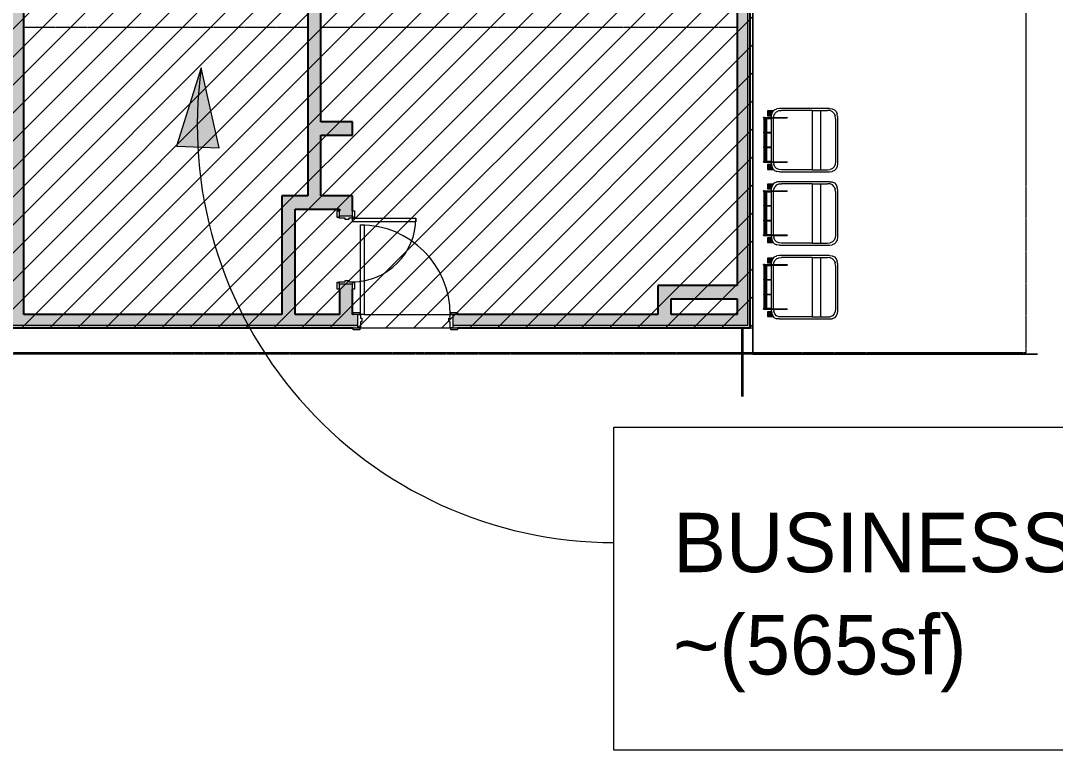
# Model space of a CAD drawing. Header units: inches. Extents: x -356 to 6227, y -17 to 1548.
# Drawn here: x 610.3 to 1002.3, y 855.2 to 1131.6 of the extents above; entities that cross this region are included whole.
import ezdxf

# ---------------------------------------------------------------- set-up
doc = ezdxf.new("R2010")
doc.units = ezdxf.units.IN
doc.header["$MEASUREMENT"] = 0
for name, pattern in [('Aligning Line 1_8_', [0.25, 0.125, -0.125]), ('Dash', [0.25, 0.125, -0.125]), ('Double Dash 3_8_', [1, 0.375, -0.125, 0.125, -0.125, 0.125, -0.125])]:
    doc.linetypes.add(name, pattern=pattern)
for name, color, linetype, lineweight in [('A-DETL-GENF-1', 8, 'Continuous', 9), ('A-DETL-HDLN', 90, 'Dash', 9), ('A-DETL-THIN', 151, 'Continuous', 9), ('A-DOOR', 31, 'Continuous', 9), ('A-DOOR-1', 31, 'Continuous', 13), ('A-DOOR-FRAM', 31, 'Continuous', 13), ('A-FLOR', 192, 'Continuous', 9), ('A-GENM', 5, 'Continuous', 9), ('A-WALL', 113, 'Continuous', 9), ('C-PROP-LINE', 91, 'Double Dash 3_8_', 13), ('C-TOPO', 7, 'Continuous', 9), ('C-TOPO-MAJR', 7, 'Continuous', 35), ('G-ANNO-SYMB', 111, 'Aligning Line 1_8_', 9), ('G-ANNO-TEXT-1', 145, 'Continuous', 9), ('G-IMPT', 8, 'Continuous', 9), ('I-WALL', 2, 'Continuous', 9), ('I-WALL-1', 2, 'Continuous', 25)]:
    doc.layers.add(name, color=color, linetype=linetype, lineweight=lineweight)
doc.styles.add('Century Gothic', font='ufonts.com_century-gothic.ttf', dxfattribs={"height": 22.5})

# ---------------------------------------------------------------- blocks, each defined once
blk = doc.blocks.new('M_Door-Interior-Single-6_Panel-Wood - 36 x 80 - 34_-767960-AREA DIAGRAM - 1ST FLOOR - EXISTING')
at = {"layer": 'A-DOOR'}
for p, q in [((-19.81, 3.41), (-17.25, 3.41)), ((-19.81, 2.63), (-19.81, 3.41)), ((-17.25, 2.63), (-19.81, 2.63)), ((-17.25, 3.41), (-17.25, 2.63)), ((17.25, 3.41), (19.81, 3.41)), ((17.25, 2.63), (17.25, 3.41)), ((19.81, 2.63), (17.25, 2.63)), ((19.81, 3.41), (19.81, 2.63)), ((-19.81, -2.38), (-17.25, -2.38)), ((-19.81, -3.16), (-19.81, -2.38)), ((-17.25, -3.16), (-19.81, -3.16)), ((-17.25, -2.38), (-17.25, -3.16)), ((17.25, -2.38), (19.81, -2.38)), ((17.25, -3.16), (17.25, -2.38)), ((19.81, -3.16), (17.25, -3.16)), ((19.81, -2.38), (19.81, -3.16))]:
    blk.add_line(p, q, dxfattribs=at)
blk.add_arc((17, -2.38), 34, 180, 270, dxfattribs=at)
at = {"layer": 'A-DOOR-1'}
for p, q in [((15.62, -2.38), (17, -2.38)), ((15.62, -36.38), (15.62, -2.38)), ((17, -2.38), (17, -36.38)), ((17, -36.38), (15.62, -36.38))]:
    blk.add_line(p, q, dxfattribs=at)
at = {"layer": 'A-DOOR-FRAM'}
for p, q in [((-17.98, 2.63), (-17, 2.63)), ((-17.98, -2.38), (-17.98, 2.63)), ((-17, 2.63), (-17, 0.38)), ((-17, 0.38), (-16.5, 0.38)), ((-16.5, 0.38), (-16.5, -1)), ((16.5, 0.38), (17, 0.38)), ((16.5, -1), (16.5, 0.38)), ((17, 2.63), (17.98, 2.63)), ((17, 0.38), (17, 2.63)), ((17.98, 2.63), (17.98, -2.38)), ((-17, -2.38), (-17.98, -2.38)), ((-17, -1), (-17, -2.38)), ((-16.5, -1), (-17, -1)), ((17, -1), (16.5, -1)), ((17, -2.38), (17, -1)), ((17.98, -2.38), (17, -2.38))]:
    blk.add_line(p, q, dxfattribs=at)
blk = doc.blocks.new('M_Door-Interior-Single-2_Panel-Wood - M_Door-Interior-Single-2_Panel-Wood-722552-AREA DIAGRAM - 1ST FLOOR - EXISTING')
at = {"layer": 'A-DOOR'}
for p, q in [((-14.81, 3.41), (-12.25, 3.41)), ((-14.81, 2.63), (-14.81, 3.41)), ((-12.25, 2.63), (-14.81, 2.63)), ((-12.25, 3.41), (-12.25, 2.63)), ((12.25, 3.41), (14.81, 3.41)), ((12.25, 2.63), (12.25, 3.41)), ((14.81, 2.63), (12.25, 2.63)), ((14.81, 3.41), (14.81, 2.63)), ((-14.81, -2.38), (-12.25, -2.38)), ((-14.81, -3.16), (-14.81, -2.38)), ((-12.25, -3.16), (-14.81, -3.16)), ((-12.25, -2.38), (-12.25, -3.16)), ((12.25, -2.38), (14.81, -2.38)), ((12.25, -3.16), (12.25, -2.38)), ((14.81, -3.16), (12.25, -3.16)), ((14.81, -2.38), (14.81, -3.16))]:
    blk.add_line(p, q, dxfattribs=at)
blk.add_arc((12, -2.38), 24, 180, 270, dxfattribs=at)
at = {"layer": 'A-DOOR-1'}
for p, q in [((10.62, -2.38), (12, -2.38)), ((10.62, -26.38), (10.62, -2.38)), ((12, -2.38), (12, -26.38)), ((12, -26.38), (10.62, -26.38))]:
    blk.add_line(p, q, dxfattribs=at)
at = {"layer": 'A-DOOR-FRAM'}
for p, q in [((-12.98, 2.63), (-12, 2.63)), ((-12.98, -2.38), (-12.98, 2.63)), ((-12, 2.63), (-12, 0.38)), ((-12, 0.38), (-11.5, 0.38)), ((-11.5, 0.38), (-11.5, -1)), ((11.5, 0.38), (12, 0.38)), ((11.5, -1), (11.5, 0.38)), ((12, 2.63), (12.98, 2.63)), ((12, 0.38), (12, 2.63)), ((12.98, 2.63), (12.98, -2.38)), ((-12, -2.38), (-12.98, -2.38)), ((-12, -1), (-12, -2.38)), ((-11.5, -1), (-12, -1)), ((12, -1), (11.5, -1)), ((12, -2.38), (12, -1)), ((12.98, -2.38), (12, -2.38))]:
    blk.add_line(p, q, dxfattribs=at)
blk = doc.blocks.new('Trash_Can_-_Trash_Ben_13417 - 64 Gallon Trash Ben_dwg-774812-AREA DIAGRAM - 1ST FLOOR - EXISTING')
at = {"layer": 'G-IMPT'}
for points in [[(-11.06, 12.32), (-11, 11.85), (-10.84, 12.02), (-9.96, 12.42), (-9.25, 12.5), (-9.25, 14), (-11.06, 14), (-11.06, 12.33)], [(9.25, 13.74), (9.25, 12.48), (10.18, 12.32), (10.92, 11.94), (11.06, 11.94), (11.06, 14), (9.25, 14), (9.25, 13.76)]]:
    blk.add_hatch(color=256, dxfattribs=at).paths.add_polyline_path(points, flags=0)
for p, q in [((-11.52, 11.34), (-10.84, 12.02)), ((-9.25, 14), (-11.06, 14)), ((-11.06, 14), (-11.06, 11.86)), ((-9.96, 12.42), (-10.84, 12.02)), ((-9, 12.5), (-9.96, 12.42)), ((-9.25, 12.52), (-9.25, 14)), ((-9, 12.5), (-8.34, 12.5)), ((-8.34, 15.42), (-8.34, 15.53)), ((-8.34, 15.53), (-8.16, 15.53)), ((-8.34, 15.53), (-8.34, 15.45)), ((-8.34, 15.21), (-8.34, 15.45)), ((-8.16, 15.45), (-8.34, 15.45)), ((-8.34, 15.42), (-8.34, 15.21)), ((-8.34, 15.21), (-8.34, 14.87)), ((-8.16, 15.21), (-8.34, 15.21)), ((-8.34, 14.87), (-8.34, 6.54)), ((-8.34, 14.87), (-8.16, 14.87)), ((8.56, 15.42), (-8.31, 15.42)), ((-8.31, 15.42), (-8.31, 15.35)), ((-8.31, 15.35), (-8.31, 15.21)), ((8.56, 15.35), (-8.31, 15.35)), ((-8.16, 15.53), (-8.16, 15.45)), ((-7.97, 15.5), (-8.16, 15.5)), ((-8.16, 15.5), (-8.16, 15.48)), ((-8.16, 15.5), (-8.16, 15.33)), ((-7.97, 15.48), (-8.16, 15.48)), ((-8.16, 15.21), (-8.16, 15.45)), ((-8.16, 15.33), (-8.16, 15.21)), ((-7.97, 15.33), (-8.16, 15.33)), ((-8.16, 15.21), (-8.16, 15.08)), ((-8.16, 15.02), (-8.16, 14.87)), ((-7.97, 15.02), (-8.16, 15.02)), ((-8.16, 14.87), (-8.16, 6.54)), ((-7.97, 14.66), (-8.16, 14.66)), ((-7.97, 14.34), (-8.16, 14.34)), ((-8.16, 12.5), (8.41, 12.5)), ((-2.76, 14.37), (-7.99, 14.37)), ((-7.97, 15.33), (-7.97, 15.5)), ((-7.97, 15.48), (-7.97, 15.5)), ((-7.97, 15.02), (-7.97, 15.33)), ((-2.76, 15.14), (-7.97, 15.14)), ((-7.97, 15.02), (-7.97, 14.66)), ((-2.76, 14.86), (-7.97, 14.86)), ((-7.97, 14.34), (-7.97, 14.66)), ((-2.76, 14.58), (-7.97, 14.58)), ((-7.97, 14.34), (-7.97, 12.5)), ((-7.97, 14.3), (-2.76, 14.3)), ((-2.57, 15.5), (-2.76, 15.5)), ((-2.76, 15.5), (-2.76, 15.48)), ((-2.76, 15.5), (-2.76, 15.33)), ((-2.57, 15.48), (-2.76, 15.48)), ((-2.76, 15.33), (-2.76, 15.02)), ((-2.57, 15.33), (-2.76, 15.33)), ((-2.76, 14.66), (-2.76, 15.02)), ((-2.57, 15.02), (-2.76, 15.02)), ((-2.76, 14.34), (-2.76, 14.66)), ((-2.57, 14.66), (-2.76, 14.66)), ((-2.76, 14.34), (-2.76, 12.5)), ((-2.57, 14.34), (-2.76, 14.34)), ((2.82, 14.37), (-2.59, 14.37)), ((-2.58, 14.3), (2.82, 14.3)), ((-2.57, 15.33), (-2.57, 15.5)), ((-2.57, 15.48), (-2.57, 15.5)), ((-2.57, 15.02), (-2.57, 15.33)), ((2.82, 15.14), (-2.57, 15.14)), ((-2.57, 15.02), (-2.57, 14.66)), ((2.82, 14.86), (-2.57, 14.86)), ((-2.57, 14.34), (-2.57, 14.66)), ((2.82, 14.58), (-2.57, 14.58)), ((-2.57, 14.34), (-2.57, 12.5)), ((3.01, 15.5), (2.82, 15.5)), ((2.82, 15.5), (2.82, 15.48)), ((2.82, 15.5), (2.82, 15.33)), ((3.01, 15.48), (2.82, 15.48)), ((2.82, 15.33), (2.82, 15.02)), ((3.01, 15.33), (2.82, 15.33)), ((2.82, 14.66), (2.82, 15.02)), ((3.01, 15.02), (2.82, 15.02)), ((2.82, 14.34), (2.82, 14.66)), ((3.01, 14.66), (2.82, 14.66)), ((2.82, 14.34), (2.82, 12.5)), ((3.01, 14.34), (2.82, 14.34)), ((8.22, 14.37), (2.99, 14.37)), ((3.01, 15.33), (3.01, 15.5)), ((3.01, 15.48), (3.01, 15.5)), ((3.01, 15.02), (3.01, 15.33)), ((8.22, 15.14), (3.01, 15.14)), ((3.01, 15.02), (3.01, 14.66)), ((8.22, 14.86), (3.01, 14.86)), ((3.01, 14.34), (3.01, 14.66)), ((8.22, 14.58), (3.01, 14.58)), ((3.01, 14.34), (3.01, 12.5)), ((3.01, 14.3), (8.22, 14.3)), ((8.41, 15.5), (8.22, 15.5)), ((8.22, 15.5), (8.22, 15.48)), ((8.22, 15.5), (8.22, 15.33)), ((8.41, 15.48), (8.22, 15.48)), ((8.22, 15.33), (8.22, 15.02)), ((8.41, 15.33), (8.22, 15.33)), ((8.22, 14.66), (8.22, 15.02)), ((8.41, 15.02), (8.22, 15.02)), ((8.22, 14.34), (8.22, 14.66)), ((8.41, 14.66), (8.22, 14.66)), ((8.22, 14.34), (8.22, 12.5)), ((8.41, 14.34), (8.22, 14.34)), ((8.41, 15.53), (8.59, 15.53)), ((8.41, 15.53), (8.41, 15.45)), ((8.41, 15.33), (8.41, 15.5)), ((8.41, 15.48), (8.41, 15.5)), ((8.41, 15.21), (8.41, 15.45)), ((8.59, 15.45), (8.41, 15.45)), ((8.41, 15.21), (8.41, 15.33)), ((8.41, 15.21), (8.41, 15.08)), ((8.59, 15.21), (8.41, 15.21)), ((8.41, 15.02), (8.41, 14.87)), ((8.41, 14.87), (8.41, 6.54)), ((8.41, 14.87), (8.59, 14.87)), ((8.56, 15.42), (8.56, 15.35)), ((8.56, 15.21), (8.56, 15.35)), ((8.59, 15.42), (8.59, 15.53)), ((8.59, 15.53), (8.59, 15.45)), ((8.59, 15.21), (8.59, 15.45)), ((8.59, 15.42), (8.59, 15.21)), ((8.59, 15.21), (8.59, 14.87)), ((8.59, 14.87), (8.59, 6.54)), ((8.59, 12.5), (9, 12.5)), ((9, 12.5), (9.96, 12.42)), ((11.06, 14), (9.25, 14)), ((9.25, 14), (9.25, 12.52)), ((9.96, 12.42), (10.84, 12.02)), ((10.84, 12.02), (11.52, 11.34)), ((11.06, 11.8), (11.06, 14)), ((-12, 9.5), (-11.92, 10.46)), ((-12, 9.5), (-12, -9.5)), ((-11.52, 11.34), (-11.92, 10.46)), ((-11.25, 11.6), (-11.1, 11.75)), ((-11.25, 8.75), (-11.17, 9.71)), ((-11.25, -2.88), (-11.25, 8.75)), ((-11.17, 9.71), (-10.77, 10.59)), ((-10.77, 10.59), (-10.09, 11.27)), ((-10.09, 11.27), (-9.21, 11.67)), ((-8.34, 11.74), (-9.21, 11.67)), ((-8.16, 11.75), (8.25, 11.75)), ((8.25, 11.75), (8.41, 11.74)), ((8.59, 11.72), (9.21, 11.67)), ((9.21, 11.67), (10.09, 11.27)), ((10.77, 10.59), (10.09, 11.27)), ((10.77, 10.59), (11.17, 9.71)), ((11.17, 9.71), (11.25, 8.75)), ((11.25, -2.88), (11.25, 8.75)), ((11.52, 11.34), (11.92, 10.46)), ((12, 9.5), (11.92, 10.46)), ((12, -9.5), (12, 9.5)), ((-8.16, 6.54), (-8.34, 6.54)), ((8.59, 6.54), (8.41, 6.54)), ((-11.25, -2.88), (-11.25, -6.25)), ((11.25, -2.88), (-11.25, -2.88)), ((11.25, -2.88), (11.25, -6.25)), ((-11.25, -6.25), (-11.25, -8.75)), ((-11.25, -6.25), (11.25, -6.25)), ((11.25, -6.25), (11.25, -8.75)), ((-12, -9.5), (-11.92, -10.46)), ((-11.52, -11.34), (-11.92, -10.46)), ((-10.84, -12.02), (-11.52, -11.34)), ((-11.25, -8.75), (-11.17, -9.71)), ((-10.77, -10.59), (-11.17, -9.71)), ((-10.09, -11.27), (-10.77, -10.59)), ((-9.21, -11.67), (-10.09, -11.27)), ((-8.25, -11.75), (-9.21, -11.67)), ((8.25, -11.75), (-8.25, -11.75)), ((8.25, -11.75), (9.21, -11.67)), ((10.09, -11.27), (9.21, -11.67)), ((10.09, -11.27), (10.77, -10.59)), ((10.77, -10.59), (11.17, -9.71)), ((11.52, -11.34), (10.84, -12.02)), ((11.17, -9.71), (11.25, -8.75)), ((11.92, -10.46), (11.52, -11.34)), ((12, -9.5), (11.92, -10.46)), ((-9.96, -12.42), (-10.84, -12.02)), ((-9, -12.5), (-9.96, -12.42)), ((9, -12.5), (-9, -12.5)), ((9, -12.5), (9.96, -12.42)), ((10.84, -12.02), (9.96, -12.42))]:
    blk.add_line(p, q, dxfattribs=at)
blk = doc.blocks.new('Trash_Can_-_Trash_Ben_13417 - Trash_Can_-_Trash_Ben_13417-774817-AREA DIAGRAM - 1ST FLOOR - EXISTING')
blk.add_blockref('Trash_Can_-_Trash_Ben_13417 - 64 Gallon Trash Ben_dwg-774812-AREA DIAGRAM - 1ST FLOOR - EXISTING', (-0.13, 0))
blk = doc.blocks.new('Trash_Can_-_Trash_Ben_13417 - 64 Gallon Trash Ben_dwg-V3-AREA DIAGRAM - 1ST FLOOR - EXISTING')
at = {"layer": 'G-IMPT'}
for points in [[(-11.06, 12.32), (-11, 11.85), (-10.84, 12.02), (-9.68, 12.45), (-9.25, 12.5), (-9.25, 14), (-11.06, 14), (-11.06, 12.33)], [(9.25, 14), (9.32, 12.47), (9.96, 12.42), (11, 11.85), (11.06, 11.94), (11.06, 14), (9.32, 14)]]:
    blk.add_hatch(color=256, dxfattribs=at).paths.add_polyline_path(points, flags=0)
for p, q in [((-11.52, 11.34), (-10.84, 12.02)), ((-9.25, 14), (-11.06, 14)), ((-11.06, 14), (-11.06, 11.86)), ((-9.96, 12.42), (-10.84, 12.02)), ((-9, 12.5), (-9.96, 12.42)), ((-9.25, 12.52), (-9.25, 14)), ((-9, 12.5), (-8.34, 12.5)), ((-8.34, 15.42), (-8.34, 15.53)), ((-8.34, 15.53), (-8.16, 15.53)), ((-8.34, 15.53), (-8.34, 15.45)), ((-8.34, 15.21), (-8.34, 15.45)), ((-8.16, 15.45), (-8.34, 15.45)), ((-8.34, 15.42), (-8.34, 15.21)), ((-8.34, 15.21), (-8.34, 14.87)), ((-8.16, 15.21), (-8.34, 15.21)), ((-8.34, 14.87), (-8.34, 6.54)), ((-8.34, 14.87), (-8.16, 14.87)), ((8.56, 15.42), (-8.31, 15.42)), ((-8.31, 15.42), (-8.31, 15.35)), ((-8.31, 15.35), (-8.31, 15.21)), ((8.56, 15.35), (-8.31, 15.35)), ((-8.16, 15.53), (-8.16, 15.45)), ((-7.97, 15.5), (-8.16, 15.5)), ((-8.16, 15.5), (-8.16, 15.48)), ((-8.16, 15.5), (-8.16, 15.33)), ((-7.97, 15.48), (-8.16, 15.48)), ((-8.16, 15.21), (-8.16, 15.45)), ((-8.16, 15.33), (-8.16, 15.21)), ((-7.97, 15.33), (-8.16, 15.33)), ((-8.16, 15.21), (-8.16, 15.08)), ((-8.16, 15.02), (-8.16, 14.87)), ((-7.97, 15.02), (-8.16, 15.02)), ((-8.16, 14.87), (-8.16, 6.54)), ((-7.97, 14.66), (-8.16, 14.66)), ((-7.97, 14.34), (-8.16, 14.34)), ((-8.16, 12.5), (8.41, 12.5)), ((-2.76, 14.37), (-7.99, 14.37)), ((-7.97, 15.33), (-7.97, 15.5)), ((-7.97, 15.48), (-7.97, 15.5)), ((-7.97, 15.02), (-7.97, 15.33)), ((-2.76, 15.14), (-7.97, 15.14)), ((-7.97, 15.02), (-7.97, 14.66)), ((-2.76, 14.86), (-7.97, 14.86)), ((-7.97, 14.34), (-7.97, 14.66)), ((-2.76, 14.58), (-7.97, 14.58)), ((-7.97, 14.34), (-7.97, 12.5)), ((-7.97, 14.3), (-2.76, 14.3)), ((-2.57, 15.5), (-2.76, 15.5)), ((-2.76, 15.5), (-2.76, 15.48)), ((-2.76, 15.5), (-2.76, 15.33)), ((-2.57, 15.48), (-2.76, 15.48)), ((-2.76, 15.33), (-2.76, 15.02)), ((-2.57, 15.33), (-2.76, 15.33)), ((-2.76, 14.66), (-2.76, 15.02)), ((-2.57, 15.02), (-2.76, 15.02)), ((-2.76, 14.34), (-2.76, 14.66)), ((-2.57, 14.66), (-2.76, 14.66)), ((-2.76, 14.34), (-2.76, 12.5)), ((-2.57, 14.34), (-2.76, 14.34)), ((2.82, 14.37), (-2.59, 14.37)), ((-2.58, 14.3), (2.82, 14.3)), ((-2.57, 15.33), (-2.57, 15.5)), ((-2.57, 15.48), (-2.57, 15.5)), ((-2.57, 15.02), (-2.57, 15.33)), ((2.82, 15.14), (-2.57, 15.14)), ((-2.57, 15.02), (-2.57, 14.66)), ((2.82, 14.86), (-2.57, 14.86)), ((-2.57, 14.34), (-2.57, 14.66)), ((2.82, 14.58), (-2.57, 14.58)), ((-2.57, 14.34), (-2.57, 12.5)), ((3.01, 15.5), (2.82, 15.5)), ((2.82, 15.5), (2.82, 15.48)), ((2.82, 15.5), (2.82, 15.33)), ((3.01, 15.48), (2.82, 15.48)), ((2.82, 15.33), (2.82, 15.02)), ((3.01, 15.33), (2.82, 15.33)), ((2.82, 14.66), (2.82, 15.02)), ((3.01, 15.02), (2.82, 15.02)), ((2.82, 14.34), (2.82, 14.66)), ((3.01, 14.66), (2.82, 14.66)), ((2.82, 14.34), (2.82, 12.5)), ((3.01, 14.34), (2.82, 14.34)), ((8.22, 14.37), (2.99, 14.37)), ((3.01, 15.33), (3.01, 15.5)), ((3.01, 15.48), (3.01, 15.5)), ((3.01, 15.02), (3.01, 15.33)), ((8.22, 15.14), (3.01, 15.14)), ((3.01, 15.02), (3.01, 14.66)), ((8.22, 14.86), (3.01, 14.86)), ((3.01, 14.34), (3.01, 14.66)), ((8.22, 14.58), (3.01, 14.58)), ((3.01, 14.34), (3.01, 12.5)), ((3.01, 14.3), (8.22, 14.3)), ((8.41, 15.5), (8.22, 15.5)), ((8.22, 15.5), (8.22, 15.48)), ((8.22, 15.5), (8.22, 15.33)), ((8.41, 15.48), (8.22, 15.48)), ((8.22, 15.33), (8.22, 15.02)), ((8.41, 15.33), (8.22, 15.33)), ((8.22, 14.66), (8.22, 15.02)), ((8.41, 15.02), (8.22, 15.02)), ((8.22, 14.34), (8.22, 14.66)), ((8.41, 14.66), (8.22, 14.66)), ((8.22, 14.34), (8.22, 12.5)), ((8.41, 14.34), (8.22, 14.34)), ((8.41, 15.53), (8.59, 15.53)), ((8.41, 15.53), (8.41, 15.45)), ((8.41, 15.33), (8.41, 15.5)), ((8.41, 15.48), (8.41, 15.5)), ((8.41, 15.21), (8.41, 15.45)), ((8.59, 15.45), (8.41, 15.45)), ((8.41, 15.21), (8.41, 15.33)), ((8.41, 15.21), (8.41, 15.08)), ((8.59, 15.21), (8.41, 15.21)), ((8.41, 15.02), (8.41, 14.87)), ((8.41, 14.87), (8.41, 6.54)), ((8.41, 14.87), (8.59, 14.87)), ((8.56, 15.42), (8.56, 15.35)), ((8.56, 15.21), (8.56, 15.35)), ((8.59, 15.42), (8.59, 15.53)), ((8.59, 15.53), (8.59, 15.45)), ((8.59, 15.21), (8.59, 15.45)), ((8.59, 15.42), (8.59, 15.21)), ((8.59, 15.21), (8.59, 14.87)), ((8.59, 14.87), (8.59, 6.54)), ((8.59, 12.5), (9, 12.5)), ((9, 12.5), (9.96, 12.42)), ((11.06, 14), (9.25, 14)), ((9.25, 14), (9.25, 12.52)), ((9.96, 12.42), (10.84, 12.02)), ((10.84, 12.02), (11.52, 11.34)), ((11.06, 11.86), (11.06, 14)), ((-12, 9.5), (-11.92, 10.46)), ((-12, 9.5), (-12, -9.5)), ((-11.52, 11.34), (-11.92, 10.46)), ((-11.25, 11.6), (-11.1, 11.75)), ((-11.25, 8.75), (-11.17, 9.71)), ((-11.25, -2.88), (-11.25, 8.75)), ((-11.17, 9.71), (-10.77, 10.59)), ((-10.77, 10.59), (-10.09, 11.27)), ((-10.09, 11.27), (-9.21, 11.67)), ((-8.34, 11.74), (-9.21, 11.67)), ((-8.16, 11.75), (8.25, 11.75)), ((8.25, 11.75), (8.41, 11.74)), ((8.59, 11.72), (9.21, 11.67)), ((9.21, 11.67), (10.09, 11.27)), ((10.77, 10.59), (10.09, 11.27)), ((10.77, 10.59), (11.17, 9.71)), ((11.17, 9.71), (11.25, 8.75)), ((11.25, -2.88), (11.25, 8.75)), ((11.52, 11.34), (11.92, 10.46)), ((12, 9.5), (11.92, 10.46)), ((12, -9.5), (12, 9.5)), ((-8.16, 6.54), (-8.34, 6.54)), ((8.59, 6.54), (8.41, 6.54)), ((-11.25, -2.88), (-11.25, -6.25)), ((11.25, -2.88), (-11.25, -2.88)), ((11.25, -2.88), (11.25, -6.25)), ((-11.25, -6.25), (-11.25, -8.75)), ((-11.25, -6.25), (11.25, -6.25)), ((11.25, -6.25), (11.25, -8.75)), ((-12, -9.5), (-11.92, -10.46)), ((-11.52, -11.34), (-11.92, -10.46)), ((-10.84, -12.02), (-11.52, -11.34)), ((-11.25, -8.75), (-11.17, -9.71)), ((-10.77, -10.59), (-11.17, -9.71)), ((-10.09, -11.27), (-10.77, -10.59)), ((-9.21, -11.67), (-10.09, -11.27)), ((-8.25, -11.75), (-9.21, -11.67)), ((8.25, -11.75), (-8.25, -11.75)), ((8.25, -11.75), (9.21, -11.67)), ((10.09, -11.27), (9.21, -11.67)), ((10.09, -11.27), (10.77, -10.59)), ((10.77, -10.59), (11.17, -9.71)), ((11.52, -11.34), (10.84, -12.02)), ((11.17, -9.71), (11.25, -8.75)), ((11.92, -10.46), (11.52, -11.34)), ((12, -9.5), (11.92, -10.46)), ((-9.96, -12.42), (-10.84, -12.02)), ((-9, -12.5), (-9.96, -12.42)), ((9, -12.5), (-9, -12.5)), ((9, -12.5), (9.96, -12.42)), ((10.84, -12.02), (9.96, -12.42))]:
    blk.add_line(p, q, dxfattribs=at)
blk = doc.blocks.new('Trash_Can_-_Trash_Ben_13417 - Trash_Can_-_Trash_Ben_13417-V4-AREA DIAGRAM - 1ST FLOOR - EXISTING')
blk.add_blockref('Trash_Can_-_Trash_Ben_13417 - 64 Gallon Trash Ben_dwg-V3-AREA DIAGRAM - 1ST FLOOR - EXISTING', (-0.13, 0))
blk = doc.blocks.new('Trash_Can_-_Trash_Ben_13417 - 64 Gallon Trash Ben_dwg-V5-AREA DIAGRAM - 1ST FLOOR - EXISTING')
at = {"layer": 'G-IMPT'}
for points in [[(-11.06, 12.02), (-11, 11.85), (-10.84, 12.02), (-9.96, 12.42), (-9.25, 12.5), (-9.25, 14), (-11.06, 14), (-11.06, 12.32)], [(9.25, 13.74), (9.25, 12.48), (9.96, 12.42), (11, 11.85), (11.06, 11.94), (11.06, 14), (9.25, 14), (9.25, 13.76)]]:
    blk.add_hatch(color=256, dxfattribs=at).paths.add_polyline_path(points, flags=0)
for p, q in [((-11.52, 11.34), (-10.84, 12.02)), ((-9.25, 14), (-11.06, 14)), ((-11.06, 14), (-11.06, 11.8)), ((-9.96, 12.42), (-10.84, 12.02)), ((-9, 12.5), (-9.96, 12.42)), ((-9.25, 12.52), (-9.25, 14)), ((-9, 12.5), (-8.34, 12.5)), ((-8.34, 15.42), (-8.34, 15.53)), ((-8.34, 15.53), (-8.16, 15.53)), ((-8.34, 15.53), (-8.34, 15.45)), ((-8.34, 15.21), (-8.34, 15.45)), ((-8.16, 15.45), (-8.34, 15.45)), ((-8.34, 15.42), (-8.34, 15.21)), ((-8.34, 15.21), (-8.34, 14.87)), ((-8.16, 15.21), (-8.34, 15.21)), ((-8.34, 14.87), (-8.34, 6.54)), ((-8.34, 14.87), (-8.16, 14.87)), ((8.56, 15.42), (-8.31, 15.42)), ((-8.31, 15.42), (-8.31, 15.35)), ((-8.31, 15.35), (-8.31, 15.21)), ((8.56, 15.35), (-8.31, 15.35)), ((-8.16, 15.53), (-8.16, 15.45)), ((-7.97, 15.5), (-8.16, 15.5)), ((-8.16, 15.5), (-8.16, 15.48)), ((-8.16, 15.5), (-8.16, 15.33)), ((-7.97, 15.48), (-8.16, 15.48)), ((-8.16, 15.21), (-8.16, 15.45)), ((-8.16, 15.33), (-8.16, 15.21)), ((-7.97, 15.33), (-8.16, 15.33)), ((-8.16, 15.21), (-8.16, 15.08)), ((-8.16, 15.02), (-8.16, 14.87)), ((-7.97, 15.02), (-8.16, 15.02)), ((-8.16, 14.87), (-8.16, 6.54)), ((-7.97, 14.66), (-8.16, 14.66)), ((-7.97, 14.34), (-8.16, 14.34)), ((-8.16, 12.5), (8.41, 12.5)), ((-2.76, 14.37), (-7.99, 14.37)), ((-7.97, 15.33), (-7.97, 15.5)), ((-7.97, 15.48), (-7.97, 15.5)), ((-7.97, 15.02), (-7.97, 15.33)), ((-2.76, 15.14), (-7.97, 15.14)), ((-7.97, 15.02), (-7.97, 14.66)), ((-2.76, 14.86), (-7.97, 14.86)), ((-7.97, 14.34), (-7.97, 14.66)), ((-2.76, 14.58), (-7.97, 14.58)), ((-7.97, 14.34), (-7.97, 12.5)), ((-7.97, 14.3), (-2.76, 14.3)), ((-2.57, 15.5), (-2.76, 15.5)), ((-2.76, 15.5), (-2.76, 15.48)), ((-2.76, 15.5), (-2.76, 15.33)), ((-2.57, 15.48), (-2.76, 15.48)), ((-2.76, 15.33), (-2.76, 15.02)), ((-2.57, 15.33), (-2.76, 15.33)), ((-2.76, 14.66), (-2.76, 15.02)), ((-2.57, 15.02), (-2.76, 15.02)), ((-2.76, 14.34), (-2.76, 14.66)), ((-2.57, 14.66), (-2.76, 14.66)), ((-2.76, 14.34), (-2.76, 12.5)), ((-2.57, 14.34), (-2.76, 14.34)), ((2.82, 14.37), (-2.59, 14.37)), ((-2.58, 14.3), (2.82, 14.3)), ((-2.57, 15.33), (-2.57, 15.5)), ((-2.57, 15.48), (-2.57, 15.5)), ((-2.57, 15.02), (-2.57, 15.33)), ((2.82, 15.14), (-2.57, 15.14)), ((-2.57, 15.02), (-2.57, 14.66)), ((2.82, 14.86), (-2.57, 14.86)), ((-2.57, 14.34), (-2.57, 14.66)), ((2.82, 14.58), (-2.57, 14.58)), ((-2.57, 14.34), (-2.57, 12.5)), ((3.01, 15.5), (2.82, 15.5)), ((2.82, 15.5), (2.82, 15.48)), ((2.82, 15.5), (2.82, 15.33)), ((3.01, 15.48), (2.82, 15.48)), ((2.82, 15.33), (2.82, 15.02)), ((3.01, 15.33), (2.82, 15.33)), ((2.82, 14.66), (2.82, 15.02)), ((3.01, 15.02), (2.82, 15.02)), ((2.82, 14.34), (2.82, 14.66)), ((3.01, 14.66), (2.82, 14.66)), ((2.82, 14.34), (2.82, 12.5)), ((3.01, 14.34), (2.82, 14.34)), ((8.22, 14.37), (2.99, 14.37)), ((3.01, 15.33), (3.01, 15.5)), ((3.01, 15.48), (3.01, 15.5)), ((3.01, 15.02), (3.01, 15.33)), ((8.22, 15.14), (3.01, 15.14)), ((3.01, 15.02), (3.01, 14.66)), ((8.22, 14.86), (3.01, 14.86)), ((3.01, 14.34), (3.01, 14.66)), ((8.22, 14.58), (3.01, 14.58)), ((3.01, 14.34), (3.01, 12.5)), ((3.01, 14.3), (8.22, 14.3)), ((8.41, 15.5), (8.22, 15.5)), ((8.22, 15.5), (8.22, 15.48)), ((8.22, 15.5), (8.22, 15.33)), ((8.41, 15.48), (8.22, 15.48)), ((8.22, 15.33), (8.22, 15.02)), ((8.41, 15.33), (8.22, 15.33)), ((8.22, 14.66), (8.22, 15.02)), ((8.41, 15.02), (8.22, 15.02)), ((8.22, 14.34), (8.22, 14.66)), ((8.41, 14.66), (8.22, 14.66)), ((8.22, 14.34), (8.22, 12.5)), ((8.41, 14.34), (8.22, 14.34)), ((8.41, 15.53), (8.59, 15.53)), ((8.41, 15.53), (8.41, 15.45)), ((8.41, 15.33), (8.41, 15.5)), ((8.41, 15.48), (8.41, 15.5)), ((8.41, 15.21), (8.41, 15.45)), ((8.59, 15.45), (8.41, 15.45)), ((8.41, 15.21), (8.41, 15.33)), ((8.41, 15.21), (8.41, 15.08)), ((8.59, 15.21), (8.41, 15.21)), ((8.41, 15.02), (8.41, 14.87)), ((8.41, 14.87), (8.41, 6.54)), ((8.41, 14.87), (8.59, 14.87)), ((8.56, 15.42), (8.56, 15.35)), ((8.56, 15.21), (8.56, 15.35)), ((8.59, 15.42), (8.59, 15.53)), ((8.59, 15.53), (8.59, 15.45)), ((8.59, 15.21), (8.59, 15.45)), ((8.59, 15.42), (8.59, 15.21)), ((8.59, 15.21), (8.59, 14.87)), ((8.59, 14.87), (8.59, 6.54)), ((8.59, 12.5), (9, 12.5)), ((9, 12.5), (9.96, 12.42)), ((11.06, 14), (9.25, 14)), ((9.25, 14), (9.25, 12.52)), ((9.96, 12.42), (10.84, 12.02)), ((10.84, 12.02), (11.52, 11.34)), ((11.06, 11.86), (11.06, 14)), ((-12, 9.5), (-11.92, 10.46)), ((-12, 9.5), (-12, -9.5)), ((-11.52, 11.34), (-11.92, 10.46)), ((-11.25, 11.6), (-11.1, 11.75)), ((-11.25, 8.75), (-11.17, 9.71)), ((-11.25, -2.88), (-11.25, 8.75)), ((-11.17, 9.71), (-10.77, 10.59)), ((-10.77, 10.59), (-10.09, 11.27)), ((-10.09, 11.27), (-9.21, 11.67)), ((-8.34, 11.74), (-9.21, 11.67)), ((-8.16, 11.75), (8.25, 11.75)), ((8.25, 11.75), (8.41, 11.74)), ((8.59, 11.72), (9.21, 11.67)), ((9.21, 11.67), (10.09, 11.27)), ((10.77, 10.59), (10.09, 11.27)), ((10.77, 10.59), (11.17, 9.71)), ((11.17, 9.71), (11.25, 8.75)), ((11.25, -2.88), (11.25, 8.75)), ((11.52, 11.34), (11.92, 10.46)), ((12, 9.5), (11.92, 10.46)), ((12, -9.5), (12, 9.5)), ((-8.16, 6.54), (-8.34, 6.54)), ((8.59, 6.54), (8.41, 6.54)), ((-11.25, -2.88), (-11.25, -6.25)), ((11.25, -2.88), (-11.25, -2.88)), ((11.25, -2.88), (11.25, -6.25)), ((-11.25, -6.25), (-11.25, -8.75)), ((-11.25, -6.25), (11.25, -6.25)), ((11.25, -6.25), (11.25, -8.75)), ((-12, -9.5), (-11.92, -10.46)), ((-11.52, -11.34), (-11.92, -10.46)), ((-10.84, -12.02), (-11.52, -11.34)), ((-11.25, -8.75), (-11.17, -9.71)), ((-10.77, -10.59), (-11.17, -9.71)), ((-10.09, -11.27), (-10.77, -10.59)), ((-9.21, -11.67), (-10.09, -11.27)), ((-8.25, -11.75), (-9.21, -11.67)), ((8.25, -11.75), (-8.25, -11.75)), ((8.25, -11.75), (9.21, -11.67)), ((10.09, -11.27), (9.21, -11.67)), ((10.09, -11.27), (10.77, -10.59)), ((10.77, -10.59), (11.17, -9.71)), ((11.52, -11.34), (10.84, -12.02)), ((11.17, -9.71), (11.25, -8.75)), ((11.92, -10.46), (11.52, -11.34)), ((12, -9.5), (11.92, -10.46)), ((-9.96, -12.42), (-10.84, -12.02)), ((-9, -12.5), (-9.96, -12.42)), ((9, -12.5), (-9, -12.5)), ((9, -12.5), (9.96, -12.42)), ((10.84, -12.02), (9.96, -12.42))]:
    blk.add_line(p, q, dxfattribs=at)
blk = doc.blocks.new('Trash_Can_-_Trash_Ben_13417 - Trash_Can_-_Trash_Ben_13417-V6-AREA DIAGRAM - 1ST FLOOR - EXISTING')
blk.add_blockref('Trash_Can_-_Trash_Ben_13417 - 64 Gallon Trash Ben_dwg-V5-AREA DIAGRAM - 1ST FLOOR - EXISTING', (-0.13, 0))
blk = doc.blocks.new('Family - ___-731760-AREA DIAGRAM - 1ST FLOOR - EXISTING')
at = {"layer": 'C-PROP-LINE'}
blk.add_line((1005.24, -995.57), (1005.24, -66.29), dxfattribs=at)

msp = doc.modelspace()

# ---------------------------------------------------------------- hatches: boundary and pattern name
at = {"layer": 'A-DETL-GENF-1'}
h = msp.add_hatch(dxfattribs=at)
h.set_pattern_fill('FP_2', color=256, style=0, pattern_type=2)
h.set_pattern_definition([(45, (-678.868, 1634.854), (-5.3033, 5.3033), [])])
h.paths.add_polyline_path([(546.77, 1015.24), (887.77, 1015.24), (887.77, 1281.61), (609.02, 1281.61), (609.02, 1131.74), (546.77, 1131.74), (546.77, 1047.99)], flags=0)
at = {"layer": 'G-ANNO-TEXT-1'}
msp.add_hatch(color=256, dxfattribs=at).paths.add_polyline_path([(678.72, 1113.71), (669.37, 1084.1), (685.44, 1083.39)], flags=0)
at = {"layer": 'I-WALL'}
for points in [[(881.77, 1020.24), (885.77, 1020.24), (885.77, 1280.61), (881.77, 1280.61), (881.77, 1026.24)], [(885.77, 1016.24), (886.77, 1016.24), (886.77, 1281.61), (885.77, 1281.61), (885.77, 1020.24)], [(611.52, 1020.24), (611.52, 1276.61), (606.52, 1276.61), (606.56, 1276.17), (606.52, 1276.11), (606.54, 1021.03), (606.95, 1021.03), (606.95, 1020.24), (609.02, 1020.24)], [(719.02, 1065.24), (724.02, 1065.24), (724.02, 1192.99), (719.02, 1192.99), (719.02, 1076.08)], [(736.02, 1088.24), (736.02, 1093.24), (724.02, 1093.24), (724.02, 1088.24)], [(709.27, 1060.24), (736.02, 1060.24), (736.02, 1065.24), (709.27, 1065.24)], [(714.27, 1020.24), (714.27, 1060.24), (709.27, 1060.24), (709.27, 1020.24)], [(851.77, 1020.24), (856.77, 1020.24), (856.77, 1031.24), (851.77, 1031.24), (851.77, 1030.28)], [(856.77, 1026.24), (881.77, 1026.24), (881.77, 1031.24), (856.77, 1031.24), (856.77, 1028.19)]]:
    msp.add_hatch(color=256, dxfattribs=at).paths.add_polyline_path(points, flags=0)
h = msp.add_hatch(color=256, dxfattribs=at)
h.paths.add_polyline_path([(731.02, 1020.24), (736.02, 1020.24), (736.02, 1031.75), (731.02, 1031.75), (731.02, 1029.93)], flags=0)
h.paths.add_polyline_path([(731.02, 1057.72), (736.02, 1057.72), (736.02, 1060.24), (731.02, 1060.24), (731.02, 1059.55)], flags=0)
h = msp.add_hatch(color=256, dxfattribs=at)
h.paths.add_polyline_path([(198.14, 1016.24), (569.16, 1016.24), (569.16, 1020.24), (198.14, 1020.24)], flags=0)
h.paths.add_polyline_path([(632.82, 1016.24), (738.03, 1016.24), (738.03, 1020.24), (605.13, 1020.24), (605.13, 1016.24), (609.02, 1016.24)], flags=0)
h.paths.add_polyline_path([(774, 1016.24), (885.77, 1016.24), (885.77, 1020.24), (774, 1020.24), (774, 1017.48)], flags=0)
h = msp.add_hatch(color=256, dxfattribs=at)
h.paths.add_polyline_path([(198.14, 1015.24), (569.16, 1015.24), (569.16, 1016.24), (198.14, 1016.24)], flags=0)
h.paths.add_polyline_path([(609.02, 1015.24), (738.03, 1015.24), (738.03, 1016.24), (605.13, 1016.24), (605.13, 1015.24), (606.95, 1015.24)], flags=0)
h.paths.add_polyline_path([(774, 1015.24), (886.77, 1015.24), (886.77, 1016.24), (774, 1016.24)], flags=0)

# ---------------------------------------------------------------- linework, layer by layer
at = {"layer": 'A-DETL-HDLN'}
for p, q in [((719.02, 1128.99), (611.52, 1128.99)), ((881.77, 1128.99), (724.02, 1128.99))]:
    msp.add_line(p, q, dxfattribs=at)
at = {"layer": 'A-DETL-THIN'}
for p, q in [((887.77, 1015.24), (887.77, 1281.61)), ((546.77, 1015.24), (887.77, 1015.24))]:
    msp.add_line(p, q, dxfattribs=at)
at = {"layer": 'A-FLOR'}
msp.add_line((740.4, 1020.24), (773.02, 1020.24), dxfattribs=at)
at = {"layer": 'A-WALL'}
for p, q in [((885.77, 1016.24), (885.77, 1280.54)), ((605.13, 1016.24), (738.03, 1016.24)), ((774, 1016.24), (885.77, 1016.24))]:
    msp.add_line(p, q, dxfattribs=at)
at = {"layer": 'C-TOPO'}
for p, q in [((887.77, 1281.61), (887.77, 1015.24)), ((887.77, 1281.61), (887.77, 1015.24)), ((739.02, 1015.24), (773.02, 1015.24)), ((739.02, 1015.24), (773.02, 1015.24)), ((886.77, 1015.24), (887.77, 1015.24)), ((886.77, 1015.24), (887.77, 1015.24)), ((887.77, 1005.24), (887.77, 1015.24)), ((887.77, 1015.24), (887.77, 1005.24)), ((995.57, 1005.24), (887.77, 1005.24)), ((887.77, 1005.24), (995.57, 1005.24))]:
    msp.add_line(p, q, dxfattribs=at)
at = {"layer": 'C-TOPO-MAJR', "flags": 128}
msp.add_lwpolyline([(883.77, 989.23), (883.77, 1004.86), (883.77, 1014.81), (883.77, 1015.24)], dxfattribs=at)
at = {"layer": 'G-ANNO-SYMB'}
for p, q in [((991.23, 1336.61), (991.23, 1005.8)), ((991.23, 1005.8), (48.81, 1005.8))]:
    msp.add_line(p, q, dxfattribs=at)
at = {"layer": 'G-ANNO-TEXT-1'}
for p, q in [((678.72, 1113.71), (669.37, 1084.1)), ((685.44, 1083.39), (678.72, 1113.71)), ((669.37, 1084.1), (685.44, 1083.39))]:
    msp.add_line(p, q, dxfattribs=at)
at = {"layer": 'G-ANNO-TEXT-1', "flags": 128}
msp.add_lwpolyline([(1287.51, 855.19), (835.1, 855.19), (835.1, 977.68), (1287.51, 977.68)], close=True, dxfattribs=at)
at = {"layer": 'G-ANNO-TEXT-1'}
msp.add_arc((835.1, 1091.83), 157.91, 172.034, 270, dxfattribs=at)
at = {"layer": 'I-WALL-1'}
for p, q in [((886.77, 1015.24), (886.77, 1281.61)), ((881.77, 1276.61), (881.77, 1031.24)), ((719.02, 1192.99), (719.02, 1065.24)), ((611.52, 1020.24), (611.52, 1164.24)), ((724.02, 1093.24), (724.02, 1140.24)), ((736.02, 1093.24), (724.02, 1093.24)), ((736.02, 1088.24), (736.02, 1093.24)), ((724.02, 1065.24), (724.02, 1088.24)), ((724.02, 1088.24), (736.02, 1088.24)), ((709.27, 1065.24), (709.27, 1020.24)), ((719.02, 1065.24), (709.27, 1065.24)), ((736.02, 1065.24), (724.02, 1065.24)), ((736.02, 1059.55), (736.02, 1065.24)), ((714.27, 1020.24), (714.27, 1060.24)), ((714.27, 1060.24), (731.02, 1060.24)), ((731.02, 1060.24), (731.02, 1059.55)), ((851.77, 1031.24), (851.77, 1020.24)), ((881.77, 1031.24), (851.77, 1031.24)), ((731.02, 1029.93), (731.02, 1020.24)), ((736.02, 1020.24), (736.02, 1029.93)), ((856.77, 1020.24), (856.77, 1026.24)), ((856.77, 1026.24), (881.77, 1026.24)), ((881.77, 1026.24), (881.77, 1020.24)), ((709.27, 1020.24), (611.52, 1020.24)), ((731.02, 1020.24), (714.27, 1020.24)), ((736.21, 1020.24), (736.02, 1020.24)), ((851.77, 1020.24), (775.83, 1020.24)), ((881.77, 1020.24), (856.77, 1020.24)), ((606.95, 1015.24), (736.21, 1015.24)), ((775.83, 1015.24), (886.77, 1015.24))]:
    msp.add_line(p, q, dxfattribs=at)

# ---------------------------------------------------------------- block references
at = {"layer": 'A-DOOR'}
for name, p, rotation in [('M_Door-Interior-Single-2_Panel-Wood - M_Door-Interior-Single-2_Panel-Wood-722552-AREA DIAGRAM - 1ST FLOOR - EXISTING', (733.64, 1044.74), 90.00000000000007), ('M_Door-Interior-Single-6_Panel-Wood - 36 x 80 - 34_-767960-AREA DIAGRAM - 1ST FLOOR - EXISTING', (756.02, 1017.86), 180)]:
    msp.add_blockref(name, p, dxfattribs=dict(at, rotation=rotation))
at = {"layer": 'A-GENM', "rotation": 90.00000000000031}
for name, p in [('Trash_Can_-_Trash_Ben_13417 - Trash_Can_-_Trash_Ben_13417-V6-AREA DIAGRAM - 1ST FLOOR - EXISTING', (907.29, 1086.49)), ('Trash_Can_-_Trash_Ben_13417 - Trash_Can_-_Trash_Ben_13417-V4-AREA DIAGRAM - 1ST FLOOR - EXISTING', (907.29, 1058.74)), ('Trash_Can_-_Trash_Ben_13417 - Trash_Can_-_Trash_Ben_13417-774817-AREA DIAGRAM - 1ST FLOOR - EXISTING', (907.29, 1030.74))]:
    msp.add_blockref(name, p, dxfattribs=at)
at = {"layer": 'C-PROP-LINE', "rotation": 90.00000000000031}
msp.add_blockref('Family - ___-731760-AREA DIAGRAM - 1ST FLOOR - EXISTING', (0, 0), dxfattribs=at)

# ---------------------------------------------------------------- texts
at = {"layer": 'G-ANNO-TEXT-1', "char_height": 22.5, "attachment_point": 1, "style": 'Century Gothic'}
for s, insert, width in [('BUSINESS (B) TENANT (2)', (857.48, 945.18), 434.0475), ('~(565sf)', (857.48, 906.43), 141.6525)]:
    msp.add_mtext(s, dxfattribs=dict(at, insert=insert, width=width))

doc.saveas('drawing.dxf')
